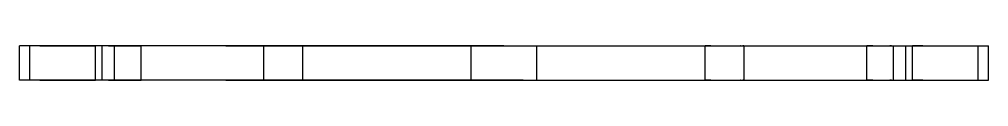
# Model space of a CAD drawing. Header units: millimetres. Extents: x -70 to 236, y -216 to 56.
# Drawn here: x 124 to 236, y -180 to -176 of the extents above; entities that cross this region are included whole.
import ezdxf

# ---------------------------------------------------------------- set-up
doc = ezdxf.new("R2010")
doc.units = ezdxf.units.MM
doc.layers.add('SIDE_YZ', color=7, linetype='Continuous')

msp = doc.modelspace()

# ---------------------------------------------------------------- linework, layer by layer
at = {"layer": 'SIDE_YZ'}
for p, q in [((124.1, -176), (124.01, -176)), ((124.01, -180), (124.01, -176)), ((124.28, -176), (124.1, -176)), ((124.54, -176), (124.28, -176)), ((124.89, -176), (124.54, -176)), ((125.33, -176), (124.89, -176)), ((125.2, -180), (125.2, -176)), ((125.21, -176), (125.2, -176)), ((125.22, -176), (125.21, -176)), ((125.24, -176), (125.22, -176)), ((125.26, -176), (125.24, -176)), ((125.29, -176), (125.26, -176)), ((125.33, -176), (125.29, -176)), ((125.86, -176), (125.33, -176)), ((125.37, -176), (125.33, -176)), ((125.42, -176), (125.37, -176)), ((125.47, -176), (125.42, -176)), ((125.53, -176), (125.47, -176)), ((125.59, -176), (125.53, -176)), ((125.66, -176), (125.59, -176)), ((125.73, -176), (125.66, -176)), ((125.81, -176), (125.73, -176)), ((125.9, -176), (125.81, -176)), ((126.47, -176), (125.86, -176)), ((125.99, -176), (125.9, -176)), ((126.08, -176), (125.99, -176)), ((126.18, -176), (126.08, -176)), ((126.29, -176), (126.18, -176)), ((126.39, -176), (126.29, -176)), ((126.39, -176), (126.51, -176)), ((127.17, -176), (126.47, -176)), ((126.51, -176), (126.62, -176)), ((126.62, -176), (126.74, -176)), ((126.74, -176), (126.87, -176)), ((126.87, -176), (126.99, -176)), ((126.99, -176), (127.12, -176)), ((127.12, -176), (127.25, -176)), ((127.95, -176), (127.17, -176)), ((127.25, -176), (127.39, -176)), ((127.39, -176), (127.53, -176)), ((127.53, -176), (127.67, -176)), ((127.67, -176), (127.81, -176)), ((127.81, -176), (127.96, -176)), ((128.81, -176), (127.95, -176)), ((127.96, -176), (128.1, -176)), ((128.1, -176), (128.25, -176)), ((128.25, -176), (128.4, -176)), ((128.4, -176), (128.55, -176)), ((128.55, -176), (128.7, -176)), ((128.7, -176), (128.85, -176)), ((129.75, -176), (128.81, -176)), ((128.85, -176), (129, -176)), ((129, -176), (129.15, -176)), ((129.15, -176), (129.3, -176)), ((129.3, -176), (129.45, -176)), ((129.45, -176), (129.6, -176)), ((129.6, -176), (129.75, -176)), ((130.78, -176), (129.75, -176)), ((129.75, -176), (129.9, -176)), ((129.9, -176), (130.04, -176)), ((130.04, -176), (130.19, -176)), ((130.19, -176), (130.33, -176)), ((130.33, -176), (130.47, -176)), ((130.47, -176), (130.61, -176)), ((130.61, -176), (130.75, -176)), ((130.75, -176), (130.88, -176)), ((131.88, -176), (130.78, -176)), ((130.88, -176), (131.01, -176)), ((131.01, -176), (131.13, -176)), ((131.13, -176), (131.26, -176)), ((131.26, -176), (131.38, -176)), ((131.38, -176), (131.49, -176)), ((131.49, -176), (131.61, -176)), ((131.61, -176), (131.71, -176)), ((131.71, -176), (131.82, -176)), ((131.82, -176), (131.92, -176)), ((133.05, -176), (131.88, -176)), ((131.92, -176), (132.01, -176)), ((132.01, -176), (132.1, -176)), ((132.1, -176), (132.19, -176)), ((132.19, -176), (132.27, -176)), ((132.27, -176), (132.34, -176)), ((132.34, -176), (132.41, -176)), ((132.41, -176), (132.47, -176)), ((132.47, -176), (132.53, -176)), ((132.53, -176), (132.58, -176)), ((132.58, -176), (132.63, -176)), ((132.63, -176), (132.67, -176)), ((132.67, -176), (132.71, -176)), ((132.71, -176), (132.74, -176)), ((132.74, -176), (132.76, -176)), ((132.76, -176), (132.78, -176)), ((132.78, -176), (132.79, -176)), ((132.79, -176), (132.8, -176)), ((132.8, -180), (132.8, -176)), ((134.31, -176), (133.05, -176)), ((133.58, -180), (133.58, -176)), ((133.59, -176), (133.58, -176)), ((133.59, -176), (133.58, -176)), ((133.6, -176), (133.59, -176)), ((133.59, -176), (133.59, -176)), ((133.59, -176), (133.59, -176)), ((133.62, -176), (133.6, -176)), ((133.64, -176), (133.62, -176)), ((133.66, -176), (133.64, -176)), ((133.68, -176), (133.66, -176)), ((133.71, -176), (133.68, -176)), ((133.74, -176), (133.71, -176)), ((133.78, -176), (133.74, -176)), ((133.81, -176), (133.78, -176)), ((133.86, -176), (133.81, -176)), ((133.9, -176), (133.86, -176)), ((133.95, -176), (133.9, -176)), ((134, -176), (133.95, -176)), ((134.05, -176), (134, -176)), ((134.11, -176), (134.05, -176)), ((134.16, -176), (134.11, -176)), ((134.23, -176), (134.16, -176)), ((134.29, -176), (134.23, -176)), ((134.29, -176), (134.36, -176)), ((135.63, -176), (134.31, -176)), ((134.36, -176), (134.42, -176)), ((134.42, -176), (134.5, -176)), ((134.5, -176), (134.57, -176)), ((134.57, -176), (134.64, -176)), ((134.64, -176), (134.72, -176)), ((134.72, -176), (134.8, -176)), ((134.8, -176), (134.88, -176)), ((134.88, -176), (134.96, -176)), ((134.96, -176), (135.04, -176)), ((135.01, -180), (135.01, -176)), ((135.08, -176), (135.01, -176)), ((135.04, -176), (135.13, -176)), ((135.04, -176), (135.13, -176)), ((135.22, -176), (135.08, -176)), ((135.13, -176), (135.21, -176)), ((135.13, -176), (135.21, -176)), ((135.21, -176), (135.3, -176)), ((135.44, -176), (135.22, -176)), ((135.3, -176), (135.39, -176)), ((135.39, -176), (135.48, -176)), ((135.39, -176), (135.48, -176)), ((135.72, -176), (135.44, -176)), ((135.48, -176), (135.56, -176)), ((135.48, -176), (135.56, -176)), ((135.56, -176), (135.65, -176)), ((137.02, -176), (135.63, -176)), ((135.65, -176), (135.74, -176)), ((136.07, -176), (135.72, -176)), ((135.74, -176), (135.83, -176)), ((135.83, -176), (135.92, -176)), ((135.92, -176), (136.01, -176)), ((136.01, -176), (136.1, -176)), ((136.49, -176), (136.07, -176)), ((136.1, -176), (136.19, -176)), ((136.19, -176), (136.28, -176)), ((136.28, -176), (136.36, -176)), ((136.36, -176), (136.45, -176)), ((136.45, -176), (136.54, -176)), ((136.99, -176), (136.49, -176)), ((136.54, -176), (136.62, -176)), ((136.62, -176), (136.7, -176)), ((136.7, -176), (136.79, -176)), ((136.79, -176), (136.87, -176)), ((136.87, -176), (136.94, -176)), ((136.87, -176), (136.94, -176)), ((136.94, -176), (137.02, -176)), ((136.94, -176), (137.02, -176)), ((137.55, -176), (136.99, -176)), ((138.48, -176), (137.02, -176)), ((137.02, -176), (137.1, -176)), ((137.1, -176), (137.17, -176)), ((137.1, -176), (137.17, -176)), ((137.17, -176), (137.24, -176)), ((137.17, -176), (137.24, -176)), ((137.24, -176), (137.31, -176)), ((137.31, -176), (137.38, -176)), ((137.38, -176), (137.44, -176)), ((137.44, -176), (137.5, -176)), ((137.5, -176), (137.56, -176)), ((138.17, -176), (137.55, -176)), ((137.56, -176), (137.62, -176)), ((137.62, -176), (137.67, -176)), ((137.67, -176), (137.72, -176)), ((137.72, -176), (137.77, -176)), ((137.77, -176), (137.81, -176)), ((137.81, -176), (137.85, -176)), ((137.81, -176), (137.85, -176)), ((137.85, -176), (137.89, -176)), ((137.85, -176), (137.89, -176)), ((137.89, -176), (137.92, -176)), ((137.92, -176), (137.96, -176)), ((137.96, -176), (137.98, -176)), ((137.98, -176), (138.01, -176)), ((138.01, -176), (138.03, -176)), ((138.03, -176), (138.05, -176)), ((138.03, -176), (138.05, -176)), ((138.05, -176), (138.06, -176)), ((138.05, -176), (138.06, -176)), ((138.06, -176), (138.07, -176)), ((138.06, -176), (138.07, -176)), ((138.07, -176), (138.08, -176)), ((138.08, -180), (138.08, -176)), ((138.08, -176), (138.08, -176)), ((138.87, -176), (138.17, -176)), ((140.01, -176), (138.48, -176)), ((139.62, -176), (138.87, -176)), ((140.45, -176), (139.62, -176)), ((141.6, -176), (140.01, -176)), ((141.33, -176), (140.45, -176)), ((142.28, -176), (141.33, -176)), ((143.25, -176), (141.6, -176)), ((143.28, -176), (142.28, -176)), ((144.96, -176), (143.25, -176)), ((144.34, -176), (143.28, -176)), ((145.46, -176), (144.34, -176)), ((146.72, -176), (144.96, -176)), ((146.64, -176), (145.46, -176)), ((147.87, -176), (146.64, -176)), ((148.54, -176), (146.72, -176)), ((147.87, -176), (149.14, -176)), ((150.41, -176), (148.54, -176)), ((149.14, -176), (150.47, -176)), ((152.32, -176), (150.41, -176)), ((150.47, -176), (151.84, -176)), ((151.84, -176), (153.26, -176)), ((152.26, -176), (152.25, -176)), ((152.25, -180), (152.25, -176)), ((152.25, -176), (152.25, -176)), ((152.27, -176), (152.26, -176)), ((152.29, -176), (152.27, -176)), ((152.3, -176), (152.29, -176)), ((152.3, -176), (152.29, -176)), ((152.32, -176), (152.3, -176)), ((152.32, -176), (152.3, -176)), ((154.28, -176), (152.32, -176)), ((152.35, -176), (152.32, -176)), ((152.38, -176), (152.35, -176)), ((152.38, -176), (152.35, -176)), ((152.41, -176), (152.38, -176)), ((152.41, -176), (152.38, -176)), ((152.44, -176), (152.41, -176)), ((152.48, -176), (152.44, -176)), ((152.52, -176), (152.48, -176)), ((152.52, -176), (152.48, -176)), ((152.57, -176), (152.52, -176)), ((152.57, -176), (152.52, -176)), ((152.61, -176), (152.57, -176)), ((152.66, -176), (152.61, -176)), ((152.72, -176), (152.66, -176)), ((152.72, -176), (152.66, -176)), ((152.77, -176), (152.72, -176)), ((152.77, -176), (152.72, -176)), ((152.83, -176), (152.77, -176)), ((152.83, -176), (152.77, -176)), ((152.89, -176), (152.83, -176)), ((152.89, -176), (152.83, -176)), ((152.96, -176), (152.89, -176)), ((152.96, -176), (152.89, -176)), ((152.96, -176), (153.02, -176)), ((152.96, -176), (153.02, -176)), ((153.02, -176), (153.09, -176)), ((153.02, -176), (153.09, -176)), ((153.09, -176), (153.16, -176)), ((153.16, -176), (153.24, -176)), ((153.16, -176), (153.24, -176)), ((153.24, -176), (153.31, -176)), ((153.24, -176), (153.31, -176)), ((153.26, -176), (154.72, -176)), ((153.31, -176), (153.39, -176)), ((153.39, -176), (153.47, -176)), ((153.47, -176), (153.55, -176)), ((153.47, -176), (153.55, -176)), ((153.55, -176), (153.63, -176)), ((153.55, -176), (153.63, -176)), ((153.63, -176), (153.71, -176)), ((153.63, -176), (153.71, -176)), ((153.71, -176), (153.8, -176)), ((153.71, -176), (153.8, -176)), ((153.8, -176), (153.88, -176)), ((153.88, -176), (153.97, -176)), ((153.97, -176), (154.06, -176)), ((154.06, -176), (154.14, -176)), ((154.14, -176), (154.23, -176)), ((154.14, -176), (154.23, -176)), ((154.23, -176), (154.32, -176)), ((154.23, -176), (154.32, -176)), ((156.28, -176), (154.28, -176)), ((154.32, -176), (154.41, -176)), ((154.41, -176), (154.5, -176)), ((154.5, -176), (154.59, -176)), ((154.5, -176), (154.59, -176)), ((154.59, -176), (154.68, -176)), ((154.59, -176), (154.68, -176)), ((154.68, -176), (154.77, -176)), ((154.68, -176), (154.77, -176)), ((154.72, -176), (156.22, -176)), ((154.77, -176), (154.86, -176)), ((154.77, -176), (154.86, -176)), ((154.86, -176), (154.94, -176)), ((154.94, -176), (155.03, -176)), ((155.03, -176), (155.12, -176)), ((155.12, -176), (155.2, -176)), ((155.2, -176), (155.29, -176)), ((155.2, -176), (155.29, -176)), ((155.29, -176), (155.37, -176)), ((155.29, -176), (155.37, -176)), ((155.37, -176), (155.45, -176)), ((155.37, -176), (155.45, -176)), ((155.45, -176), (155.53, -176)), ((155.45, -176), (155.53, -176)), ((155.53, -176), (155.61, -176)), ((155.61, -176), (155.69, -176)), ((155.69, -176), (155.76, -176)), ((155.69, -176), (155.76, -176)), ((155.76, -176), (155.84, -176)), ((155.76, -176), (155.84, -176)), ((155.84, -176), (155.91, -176)), ((155.91, -176), (155.98, -176)), ((155.91, -176), (155.98, -176)), ((155.98, -176), (156.04, -176)), ((155.98, -176), (156.04, -176)), ((156.04, -176), (156.11, -176)), ((156.04, -176), (156.11, -176)), ((156.11, -176), (156.17, -176)), ((156.11, -176), (156.17, -176)), ((156.17, -176), (156.23, -176)), ((156.17, -176), (156.23, -176)), ((156.22, -176), (157.76, -176)), ((156.23, -176), (156.28, -176)), ((156.23, -176), (156.28, -176)), ((158.31, -176), (156.28, -176)), ((156.28, -176), (156.34, -176)), ((156.28, -176), (156.34, -176)), ((156.34, -176), (156.39, -176)), ((156.39, -176), (156.43, -176)), ((156.43, -176), (156.48, -176)), ((156.48, -176), (156.52, -176)), ((156.52, -176), (156.56, -176)), ((156.56, -176), (156.59, -176)), ((156.62, -176), (156.59, -176)), ((156.59, -176), (156.62, -176)), ((156.62, -176), (156.65, -176)), ((156.62, -176), (156.65, -176)), ((156.68, -176), (156.65, -176)), ((156.7, -176), (156.68, -176)), ((156.68, -176), (156.7, -176)), ((156.71, -176), (156.7, -176)), ((156.7, -176), (156.71, -176)), ((156.73, -176), (156.71, -176)), ((156.74, -176), (156.73, -176)), ((156.75, -176), (156.74, -176)), ((156.75, -180), (156.75, -176)), ((156.75, -176), (156.75, -176)), ((157.76, -176), (159.33, -176)), ((160.38, -176), (158.31, -176)), ((159.33, -176), (160.94, -176)), ((162.48, -176), (160.38, -176)), ((160.94, -176), (162.57, -176)), ((164.61, -176), (162.48, -176)), ((162.57, -176), (164.24, -176)), ((164.24, -176), (165.92, -176)), ((166.76, -176), (164.61, -176)), ((165.92, -176), (167.63, -176)), ((168.94, -176), (166.76, -176)), ((167.63, -176), (169.36, -176)), ((171.13, -176), (168.94, -176)), ((169.36, -176), (171.11, -176)), ((171.11, -176), (172.87, -176)), ((173.33, -176), (171.13, -176)), ((172.87, -176), (174.64, -176)), ((175.55, -176), (173.33, -176)), ((174.64, -176), (176.42, -176)), ((177.77, -176), (175.55, -176)), ((176.2, -180), (176.2, -176)), ((176.21, -176), (176.2, -176)), ((176.22, -176), (176.21, -176)), ((176.24, -176), (176.22, -176)), ((176.26, -176), (176.24, -176)), ((176.29, -176), (176.26, -176)), ((176.33, -176), (176.29, -176)), ((176.37, -176), (176.33, -176)), ((176.42, -176), (176.37, -176)), ((176.47, -176), (176.42, -176)), ((176.42, -176), (178.21, -176)), ((176.53, -176), (176.47, -176)), ((176.59, -176), (176.53, -176)), ((176.66, -176), (176.59, -176)), ((176.73, -176), (176.66, -176)), ((176.81, -176), (176.73, -176)), ((176.9, -176), (176.81, -176)), ((176.99, -176), (176.9, -176)), ((177.08, -176), (176.99, -176)), ((177.18, -176), (177.08, -176)), ((177.29, -176), (177.18, -176)), ((177.39, -176), (177.29, -176)), ((177.39, -176), (177.51, -176)), ((177.51, -176), (177.62, -176)), ((177.62, -176), (177.74, -176)), ((177.74, -176), (177.87, -176)), ((180, -176), (177.77, -176)), ((177.87, -176), (177.99, -176)), ((177.99, -176), (178.12, -176)), ((178.12, -176), (178.25, -176)), ((178.21, -176), (180, -176)), ((178.25, -176), (178.39, -176)), ((178.39, -176), (178.53, -176)), ((178.53, -176), (178.67, -176)), ((178.67, -176), (178.81, -176)), ((178.81, -176), (178.96, -176)), ((178.96, -176), (179.1, -176)), ((179.1, -176), (179.25, -176)), ((179.25, -176), (179.4, -176)), ((179.4, -176), (179.55, -176)), ((179.55, -176), (179.7, -176)), ((179.7, -176), (179.85, -176)), ((179.85, -176), (180, -176)), ((180, -176), (182.23, -176)), ((180, -176), (180.15, -176)), ((180, -176), (181.79, -176)), ((180.15, -176), (180.3, -176)), ((180.3, -176), (180.45, -176)), ((180.45, -176), (180.6, -176)), ((180.6, -176), (180.75, -176)), ((180.75, -176), (180.9, -176)), ((180.9, -176), (181.04, -176)), ((181.04, -176), (181.19, -176)), ((181.19, -176), (181.33, -176)), ((181.33, -176), (181.47, -176)), ((181.47, -176), (181.61, -176)), ((181.61, -176), (181.75, -176)), ((181.75, -176), (181.88, -176)), ((181.79, -176), (183.58, -176)), ((181.88, -176), (182.01, -176)), ((182.01, -176), (182.13, -176)), ((182.13, -176), (182.26, -176)), ((182.23, -176), (184.45, -176)), ((182.26, -176), (182.38, -176)), ((182.38, -176), (182.49, -176)), ((182.49, -176), (182.61, -176)), ((182.61, -176), (182.71, -176)), ((182.71, -176), (182.82, -176)), ((182.82, -176), (182.92, -176)), ((182.92, -176), (183.01, -176)), ((183.01, -176), (183.1, -176)), ((183.1, -176), (183.19, -176)), ((183.19, -176), (183.27, -176)), ((183.27, -176), (183.34, -176)), ((183.34, -176), (183.41, -176)), ((183.41, -176), (183.47, -176)), ((183.47, -176), (183.53, -176)), ((183.53, -176), (183.58, -176)), ((183.58, -176), (183.63, -176)), ((183.58, -176), (185.36, -176)), ((183.63, -176), (183.67, -176)), ((183.67, -176), (183.71, -176)), ((183.71, -176), (183.74, -176)), ((183.74, -176), (183.76, -176)), ((183.76, -176), (183.78, -176)), ((183.78, -176), (183.79, -176)), ((183.79, -176), (183.8, -176)), ((183.8, -180), (183.8, -176)), ((184.45, -176), (186.67, -176)), ((185.36, -176), (187.13, -176)), ((186.67, -176), (188.87, -176)), ((187.13, -176), (188.89, -176)), ((188.87, -176), (191.06, -176)), ((188.89, -176), (190.64, -176)), ((190.64, -176), (192.37, -176)), ((191.06, -176), (193.24, -176)), ((192.37, -176), (194.08, -176)), ((193.24, -176), (195.39, -176)), ((194.08, -176), (195.76, -176)), ((195.39, -176), (197.52, -176)), ((195.76, -176), (197.43, -176)), ((197.43, -176), (199.06, -176)), ((197.52, -176), (199.62, -176)), ((199.06, -176), (200.67, -176)), ((199.62, -176), (201.69, -176)), ((200.67, -176), (202.24, -176)), ((201.69, -176), (203.72, -176)), ((202.24, -176), (203.78, -176)), ((203.26, -176), (203.25, -176)), ((203.25, -180), (203.25, -176)), ((203.25, -176), (203.25, -176)), ((203.27, -176), (203.26, -176)), ((203.29, -176), (203.27, -176)), ((203.3, -176), (203.29, -176)), ((203.3, -176), (203.29, -176)), ((203.32, -176), (203.3, -176)), ((203.32, -176), (203.3, -176)), ((203.35, -176), (203.32, -176)), ((203.38, -176), (203.35, -176)), ((203.38, -176), (203.35, -176)), ((203.41, -176), (203.38, -176)), ((203.41, -176), (203.38, -176)), ((203.44, -176), (203.41, -176)), ((203.48, -176), (203.44, -176)), ((203.52, -176), (203.48, -176)), ((203.52, -176), (203.48, -176)), ((203.57, -176), (203.52, -176)), ((203.57, -176), (203.52, -176)), ((203.61, -176), (203.57, -176)), ((203.66, -176), (203.61, -176)), ((203.72, -176), (203.66, -176)), ((203.72, -176), (203.66, -176)), ((203.72, -176), (205.72, -176)), ((203.77, -176), (203.72, -176)), ((203.77, -176), (203.72, -176)), ((203.83, -176), (203.77, -176)), ((203.83, -176), (203.77, -176)), ((203.78, -176), (205.28, -176)), ((203.89, -176), (203.83, -176)), ((203.89, -176), (203.83, -176)), ((203.89, -176), (203.96, -176)), ((203.89, -176), (203.96, -176)), ((203.96, -176), (204.02, -176)), ((203.96, -176), (204.02, -176)), ((204.02, -176), (204.09, -176)), ((204.02, -176), (204.09, -176)), ((204.09, -176), (204.16, -176)), ((204.16, -176), (204.24, -176)), ((204.16, -176), (204.24, -176)), ((204.24, -176), (204.31, -176)), ((204.24, -176), (204.31, -176)), ((204.31, -176), (204.39, -176)), ((204.39, -176), (204.47, -176)), ((204.47, -176), (204.55, -176)), ((204.47, -176), (204.55, -176)), ((204.55, -176), (204.63, -176)), ((204.55, -176), (204.63, -176)), ((204.63, -176), (204.71, -176)), ((204.63, -176), (204.71, -176)), ((204.71, -176), (204.8, -176)), ((204.71, -176), (204.8, -176)), ((204.8, -176), (204.88, -176)), ((204.88, -176), (204.97, -176)), ((204.97, -176), (205.06, -176)), ((205.06, -176), (205.14, -176)), ((205.14, -176), (205.23, -176)), ((205.14, -176), (205.23, -176)), ((205.23, -176), (205.32, -176)), ((205.23, -176), (205.32, -176)), ((205.28, -176), (206.74, -176)), ((205.32, -176), (205.41, -176)), ((205.41, -176), (205.5, -176)), ((205.5, -176), (205.59, -176)), ((205.5, -176), (205.59, -176)), ((205.59, -176), (205.68, -176)), ((205.59, -176), (205.68, -176)), ((205.68, -176), (205.77, -176)), ((205.68, -176), (205.77, -176)), ((205.72, -176), (207.68, -176)), ((205.77, -176), (205.86, -176)), ((205.77, -176), (205.86, -176)), ((205.86, -176), (205.94, -176)), ((205.94, -176), (206.03, -176)), ((206.03, -176), (206.12, -176)), ((206.12, -176), (206.2, -176)), ((206.2, -176), (206.29, -176)), ((206.2, -176), (206.29, -176)), ((206.29, -176), (206.37, -176)), ((206.29, -176), (206.37, -176)), ((206.37, -176), (206.45, -176)), ((206.37, -176), (206.45, -176)), ((206.45, -176), (206.53, -176)), ((206.45, -176), (206.53, -176)), ((206.53, -176), (206.61, -176)), ((206.61, -176), (206.69, -176)), ((206.69, -176), (206.76, -176)), ((206.69, -176), (206.76, -176)), ((206.74, -176), (208.16, -176)), ((206.76, -176), (206.84, -176)), ((206.76, -176), (206.84, -176)), ((206.84, -176), (206.91, -176)), ((206.91, -176), (206.98, -176)), ((206.91, -176), (206.98, -176)), ((206.98, -176), (207.04, -176)), ((206.98, -176), (207.04, -176)), ((207.04, -176), (207.11, -176)), ((207.04, -176), (207.11, -176)), ((207.11, -176), (207.17, -176)), ((207.11, -176), (207.17, -176)), ((207.17, -176), (207.23, -176)), ((207.17, -176), (207.23, -176)), ((207.23, -176), (207.28, -176)), ((207.23, -176), (207.28, -176)), ((207.28, -176), (207.34, -176)), ((207.34, -176), (207.28, -176)), ((207.34, -176), (207.39, -176)), ((207.39, -176), (207.43, -176)), ((207.43, -176), (207.48, -176)), ((207.48, -176), (207.52, -176)), ((207.52, -176), (207.56, -176)), ((207.56, -176), (207.59, -176)), ((207.59, -176), (207.62, -176)), ((207.62, -176), (207.59, -176)), ((207.62, -176), (207.65, -176)), ((207.65, -176), (207.62, -176)), ((207.65, -176), (207.68, -176)), ((207.68, -176), (209.59, -176)), ((207.68, -176), (207.7, -176)), ((207.7, -176), (207.68, -176)), ((207.7, -176), (207.71, -176)), ((207.71, -176), (207.7, -176)), ((207.71, -176), (207.73, -176)), ((207.73, -176), (207.74, -176)), ((207.74, -176), (207.75, -176)), ((207.75, -180), (207.75, -176)), ((207.75, -176), (207.75, -176)), ((208.16, -176), (209.53, -176)), ((209.53, -176), (210.86, -176)), ((209.59, -176), (211.46, -176)), ((210.86, -176), (212.13, -176)), ((211.46, -176), (213.28, -176)), ((212.13, -176), (213.36, -176)), ((213.28, -176), (215.04, -176)), ((213.36, -176), (214.54, -176)), ((214.54, -176), (215.66, -176)), ((215.04, -176), (216.75, -176)), ((215.66, -176), (216.72, -176)), ((216.72, -176), (217.72, -176)), ((216.75, -176), (218.4, -176)), ((217.72, -176), (218.67, -176)), ((218.4, -176), (219.99, -176)), ((218.67, -176), (219.55, -176)), ((219.55, -176), (220.38, -176)), ((219.99, -176), (221.52, -176)), ((220.38, -176), (221.13, -176)), ((221.13, -176), (221.83, -176)), ((221.52, -176), (222.98, -176)), ((221.83, -176), (222.45, -176)), ((221.93, -176), (221.92, -176)), ((221.92, -180), (221.92, -176)), ((221.92, -176), (221.92, -176)), ((221.94, -176), (221.93, -176)), ((221.95, -176), (221.94, -176)), ((221.95, -176), (221.94, -176)), ((221.97, -176), (221.95, -176)), ((221.97, -176), (221.95, -176)), ((221.99, -176), (221.97, -176)), ((221.99, -176), (221.97, -176)), ((222.02, -176), (221.99, -176)), ((222.02, -176), (221.99, -176)), ((222.04, -176), (222.02, -176)), ((222.08, -176), (222.04, -176)), ((222.11, -176), (222.08, -176)), ((222.15, -176), (222.11, -176)), ((222.15, -176), (222.11, -176)), ((222.19, -176), (222.15, -176)), ((222.19, -176), (222.15, -176)), ((222.23, -176), (222.19, -176)), ((222.28, -176), (222.23, -176)), ((222.28, -176), (222.23, -176)), ((222.33, -176), (222.28, -176)), ((222.33, -176), (222.28, -176)), ((222.38, -176), (222.33, -176)), ((222.44, -176), (222.38, -176)), ((222.5, -176), (222.44, -176)), ((222.45, -176), (223.01, -176)), ((222.56, -176), (222.5, -176)), ((222.62, -176), (222.56, -176)), ((222.62, -176), (222.69, -176)), ((222.69, -176), (222.76, -176)), ((222.76, -176), (222.83, -176)), ((222.76, -176), (222.83, -176)), ((222.83, -176), (222.9, -176)), ((222.83, -176), (222.9, -176)), ((222.9, -176), (222.98, -176)), ((222.98, -176), (224.37, -176)), ((222.98, -176), (223.06, -176)), ((222.98, -176), (223.06, -176)), ((223.01, -176), (223.51, -176)), ((223.06, -176), (223.13, -176)), ((223.06, -176), (223.13, -176)), ((223.13, -176), (223.21, -176)), ((223.21, -176), (223.3, -176)), ((223.3, -176), (223.38, -176)), ((223.38, -176), (223.46, -176)), ((223.46, -176), (223.55, -176)), ((223.51, -176), (223.93, -176)), ((223.55, -176), (223.64, -176)), ((223.64, -176), (223.72, -176)), ((223.72, -176), (223.81, -176)), ((223.81, -176), (223.9, -176)), ((223.9, -176), (223.99, -176)), ((223.93, -176), (224.28, -176)), ((223.99, -176), (224.08, -176)), ((224.08, -176), (224.17, -176)), ((224.08, -176), (224.17, -176)), ((224.17, -176), (224.26, -176)), ((224.17, -176), (224.26, -176)), ((224.26, -176), (224.35, -176)), ((224.28, -176), (224.56, -176)), ((224.35, -176), (224.44, -176)), ((224.37, -176), (225.69, -176)), ((224.44, -176), (224.52, -176)), ((224.44, -176), (224.52, -176)), ((224.52, -176), (224.61, -176)), ((224.52, -176), (224.61, -176)), ((224.78, -176), (224.56, -176)), ((224.61, -176), (224.7, -176)), ((224.7, -176), (224.79, -176)), ((224.78, -176), (224.92, -176)), ((224.79, -176), (224.87, -176)), ((224.79, -176), (224.87, -176)), ((224.87, -176), (224.96, -176)), ((224.87, -176), (224.96, -176)), ((224.92, -176), (224.99, -176)), ((224.96, -176), (225.04, -176)), ((224.99, -180), (224.99, -176)), ((225.04, -176), (225.12, -176)), ((225.12, -176), (225.2, -176)), ((225.2, -176), (225.28, -176)), ((225.28, -176), (225.36, -176)), ((225.36, -176), (225.43, -176)), ((225.43, -176), (225.5, -176)), ((225.5, -176), (225.58, -176)), ((225.58, -176), (225.64, -176)), ((225.64, -176), (225.71, -176)), ((225.69, -176), (226.95, -176)), ((225.71, -176), (225.77, -176)), ((225.77, -176), (225.84, -176)), ((225.84, -176), (225.89, -176)), ((225.89, -176), (225.95, -176)), ((225.95, -176), (226, -176)), ((226, -176), (226.05, -176)), ((226, -176), (226.05, -176)), ((226.05, -176), (226.1, -176)), ((226.05, -176), (226.1, -176)), ((226.1, -176), (226.14, -176)), ((226.14, -176), (226.19, -176)), ((226.14, -176), (226.19, -176)), ((226.19, -176), (226.22, -176)), ((226.19, -176), (226.22, -176)), ((226.22, -176), (226.26, -176)), ((226.26, -176), (226.29, -176)), ((226.29, -176), (226.32, -176)), ((226.32, -176), (226.34, -176)), ((226.32, -176), (226.34, -176)), ((226.34, -176), (226.36, -176)), ((226.34, -176), (226.36, -176)), ((226.36, -176), (226.38, -176)), ((226.38, -176), (226.4, -176)), ((226.4, -176), (226.41, -176)), ((226.41, -176), (226.41, -176)), ((226.41, -176), (226.42, -176)), ((226.41, -176), (226.41, -176)), ((226.41, -176), (226.42, -176)), ((226.42, -180), (226.42, -176)), ((226.95, -176), (228.12, -176)), ((227.2, -180), (227.2, -176)), ((227.21, -176), (227.2, -176)), ((227.22, -176), (227.21, -176)), ((227.24, -176), (227.22, -176)), ((227.26, -176), (227.24, -176)), ((227.29, -176), (227.26, -176)), ((227.33, -176), (227.29, -176)), ((227.37, -176), (227.33, -176)), ((227.42, -176), (227.37, -176)), ((227.47, -176), (227.42, -176)), ((227.53, -176), (227.47, -176)), ((227.59, -176), (227.53, -176)), ((227.66, -176), (227.59, -176)), ((227.73, -176), (227.66, -176)), ((227.81, -176), (227.73, -176)), ((227.9, -176), (227.81, -176)), ((227.99, -176), (227.9, -176)), ((228.08, -176), (227.99, -176)), ((228.18, -176), (228.08, -176)), ((228.12, -176), (229.22, -176)), ((228.29, -176), (228.18, -176)), ((228.39, -176), (228.29, -176)), ((228.39, -176), (228.51, -176)), ((228.51, -176), (228.62, -176)), ((228.62, -176), (228.74, -176)), ((228.74, -176), (228.87, -176)), ((228.87, -176), (228.99, -176)), ((228.99, -176), (229.12, -176)), ((229.12, -176), (229.25, -176)), ((229.22, -176), (230.25, -176)), ((229.25, -176), (229.39, -176)), ((229.39, -176), (229.53, -176)), ((229.53, -176), (229.67, -176)), ((229.67, -176), (229.81, -176)), ((229.81, -176), (229.96, -176)), ((229.96, -176), (230.1, -176)), ((230.1, -176), (230.25, -176)), ((230.25, -176), (231.19, -176)), ((230.25, -176), (230.4, -176)), ((230.4, -176), (230.55, -176)), ((230.55, -176), (230.7, -176)), ((230.7, -176), (230.85, -176)), ((230.85, -176), (231, -176)), ((231, -176), (231.15, -176)), ((231.15, -176), (231.3, -176)), ((231.19, -176), (232.05, -176)), ((231.3, -176), (231.45, -176)), ((231.45, -176), (231.6, -176)), ((231.6, -176), (231.75, -176)), ((231.75, -176), (231.9, -176)), ((231.9, -176), (232.04, -176)), ((232.04, -176), (232.19, -176)), ((232.05, -176), (232.83, -176)), ((232.19, -176), (232.33, -176)), ((232.33, -176), (232.47, -176)), ((232.47, -176), (232.61, -176)), ((232.61, -176), (232.75, -176)), ((232.75, -176), (232.88, -176)), ((232.83, -176), (233.53, -176)), ((232.88, -176), (233.01, -176)), ((233.01, -176), (233.13, -176)), ((233.13, -176), (233.26, -176)), ((233.26, -176), (233.38, -176)), ((233.38, -176), (233.49, -176)), ((233.49, -176), (233.61, -176)), ((233.53, -176), (234.14, -176)), ((233.61, -176), (233.71, -176)), ((233.71, -176), (233.82, -176)), ((233.82, -176), (233.92, -176)), ((233.92, -176), (234.01, -176)), ((234.01, -176), (234.1, -176)), ((234.1, -176), (234.19, -176)), ((234.14, -176), (234.67, -176)), ((234.19, -176), (234.27, -176)), ((234.27, -176), (234.34, -176)), ((234.34, -176), (234.41, -176)), ((234.41, -176), (234.47, -176)), ((234.47, -176), (234.53, -176)), ((234.53, -176), (234.58, -176)), ((234.58, -176), (234.63, -176)), ((234.63, -176), (234.67, -176)), ((234.67, -176), (235.11, -176)), ((234.67, -176), (234.71, -176)), ((234.71, -176), (234.74, -176)), ((234.74, -176), (234.76, -176)), ((234.76, -176), (234.78, -176)), ((234.78, -176), (234.79, -176)), ((234.79, -176), (234.8, -176)), ((234.8, -180), (234.8, -176)), ((235.11, -176), (235.46, -176)), ((235.46, -176), (235.72, -176)), ((235.72, -176), (235.9, -176)), ((235.9, -176), (235.99, -176)), ((235.99, -180), (235.99, -176)), ((124.1, -180), (124.01, -180)), ((124.28, -180), (124.1, -180)), ((124.54, -180), (124.28, -180)), ((124.89, -180), (124.54, -180)), ((125.33, -180), (124.89, -180)), ((125.21, -180), (125.2, -180)), ((125.22, -180), (125.21, -180)), ((125.24, -180), (125.22, -180)), ((125.26, -180), (125.24, -180)), ((125.29, -180), (125.26, -180)), ((125.33, -180), (125.29, -180)), ((125.86, -180), (125.33, -180)), ((125.37, -180), (125.33, -180)), ((125.42, -180), (125.37, -180)), ((125.47, -180), (125.42, -180)), ((125.53, -180), (125.47, -180)), ((125.59, -180), (125.53, -180)), ((125.66, -180), (125.59, -180)), ((125.73, -180), (125.66, -180)), ((125.81, -180), (125.73, -180)), ((125.9, -180), (125.81, -180)), ((126.47, -180), (125.86, -180)), ((125.99, -180), (125.9, -180)), ((126.08, -180), (125.99, -180)), ((126.18, -180), (126.08, -180)), ((126.29, -180), (126.18, -180)), ((126.39, -180), (126.29, -180)), ((126.39, -180), (126.51, -180)), ((127.17, -180), (126.47, -180)), ((126.51, -180), (126.62, -180)), ((126.62, -180), (126.74, -180)), ((126.74, -180), (126.87, -180)), ((126.87, -180), (126.99, -180)), ((126.99, -180), (127.12, -180)), ((127.12, -180), (127.25, -180)), ((127.95, -180), (127.17, -180)), ((127.25, -180), (127.39, -180)), ((127.39, -180), (127.53, -180)), ((127.53, -180), (127.67, -180)), ((127.67, -180), (127.81, -180)), ((127.81, -180), (127.96, -180)), ((128.81, -180), (127.95, -180)), ((127.96, -180), (128.1, -180)), ((128.1, -180), (128.25, -180)), ((128.25, -180), (128.4, -180)), ((128.4, -180), (128.55, -180)), ((128.55, -180), (128.7, -180)), ((128.7, -180), (128.85, -180)), ((129.75, -180), (128.81, -180)), ((128.85, -180), (129, -180)), ((129, -180), (129.15, -180)), ((129.15, -180), (129.3, -180)), ((129.3, -180), (129.45, -180)), ((129.45, -180), (129.6, -180)), ((129.6, -180), (129.75, -180)), ((130.78, -180), (129.75, -180)), ((129.75, -180), (129.9, -180)), ((129.9, -180), (130.04, -180)), ((130.04, -180), (130.19, -180)), ((130.19, -180), (130.33, -180)), ((130.33, -180), (130.47, -180)), ((130.47, -180), (130.61, -180)), ((130.61, -180), (130.75, -180)), ((130.75, -180), (130.88, -180)), ((131.88, -180), (130.78, -180)), ((130.88, -180), (131.01, -180)), ((131.01, -180), (131.13, -180)), ((131.13, -180), (131.26, -180)), ((131.26, -180), (131.38, -180)), ((131.38, -180), (131.49, -180)), ((131.49, -180), (131.61, -180)), ((131.61, -180), (131.71, -180)), ((131.71, -180), (131.82, -180)), ((131.82, -180), (131.92, -180)), ((133.05, -180), (131.88, -180)), ((131.92, -180), (132.01, -180)), ((132.01, -180), (132.1, -180)), ((132.1, -180), (132.19, -180)), ((132.19, -180), (132.27, -180)), ((132.27, -180), (132.34, -180)), ((132.34, -180), (132.41, -180)), ((132.41, -180), (132.47, -180)), ((132.47, -180), (132.53, -180)), ((132.53, -180), (132.58, -180)), ((132.58, -180), (132.63, -180)), ((132.63, -180), (132.67, -180)), ((132.67, -180), (132.71, -180)), ((132.71, -180), (132.74, -180)), ((132.74, -180), (132.76, -180)), ((132.76, -180), (132.78, -180)), ((132.78, -180), (132.79, -180)), ((132.79, -180), (132.8, -180)), ((134.31, -180), (133.05, -180)), ((133.59, -180), (133.58, -180)), ((133.59, -180), (133.58, -180)), ((133.6, -180), (133.59, -180)), ((133.59, -180), (133.59, -180)), ((133.59, -180), (133.59, -180)), ((133.62, -180), (133.6, -180)), ((133.64, -180), (133.62, -180)), ((133.66, -180), (133.64, -180)), ((133.68, -180), (133.66, -180)), ((133.71, -180), (133.68, -180)), ((133.74, -180), (133.71, -180)), ((133.78, -180), (133.74, -180)), ((133.81, -180), (133.78, -180)), ((133.86, -180), (133.81, -180)), ((133.9, -180), (133.86, -180)), ((133.95, -180), (133.9, -180)), ((134, -180), (133.95, -180)), ((134.05, -180), (134, -180)), ((134.11, -180), (134.05, -180)), ((134.16, -180), (134.11, -180)), ((134.23, -180), (134.16, -180)), ((134.29, -180), (134.23, -180)), ((134.29, -180), (134.36, -180)), ((135.63, -180), (134.31, -180)), ((134.36, -180), (134.42, -180)), ((134.42, -180), (134.5, -180)), ((134.5, -180), (134.57, -180)), ((134.57, -180), (134.64, -180)), ((134.64, -180), (134.72, -180)), ((134.72, -180), (134.8, -180)), ((134.8, -180), (134.88, -180)), ((134.88, -180), (134.96, -180)), ((134.96, -180), (135.04, -180)), ((135.08, -180), (135.01, -180)), ((135.04, -180), (135.13, -180)), ((135.04, -180), (135.13, -180)), ((135.22, -180), (135.08, -180)), ((135.13, -180), (135.21, -180)), ((135.13, -180), (135.21, -180)), ((135.21, -180), (135.3, -180)), ((135.44, -180), (135.22, -180)), ((135.3, -180), (135.39, -180)), ((135.39, -180), (135.48, -180)), ((135.39, -180), (135.48, -180)), ((135.72, -180), (135.44, -180)), ((135.48, -180), (135.56, -180)), ((135.48, -180), (135.56, -180)), ((135.56, -180), (135.65, -180)), ((137.02, -180), (135.63, -180)), ((135.65, -180), (135.74, -180)), ((136.07, -180), (135.72, -180)), ((135.74, -180), (135.83, -180)), ((135.83, -180), (135.92, -180)), ((135.92, -180), (136.01, -180)), ((136.01, -180), (136.1, -180)), ((136.49, -180), (136.07, -180)), ((136.1, -180), (136.19, -180)), ((136.19, -180), (136.28, -180)), ((136.28, -180), (136.36, -180)), ((136.36, -180), (136.45, -180)), ((136.45, -180), (136.54, -180)), ((136.99, -180), (136.49, -180)), ((136.54, -180), (136.62, -180)), ((136.62, -180), (136.7, -180)), ((136.7, -180), (136.79, -180)), ((136.79, -180), (136.87, -180)), ((136.87, -180), (136.94, -180)), ((136.87, -180), (136.94, -180)), ((136.94, -180), (137.02, -180)), ((136.94, -180), (137.02, -180)), ((137.55, -180), (136.99, -180)), ((138.48, -180), (137.02, -180)), ((137.02, -180), (137.1, -180)), ((137.1, -180), (137.17, -180)), ((137.1, -180), (137.17, -180)), ((137.17, -180), (137.24, -180)), ((137.17, -180), (137.24, -180)), ((137.24, -180), (137.31, -180)), ((137.31, -180), (137.38, -180)), ((137.38, -180), (137.44, -180)), ((137.44, -180), (137.5, -180)), ((137.5, -180), (137.56, -180)), ((138.17, -180), (137.55, -180)), ((137.56, -180), (137.62, -180)), ((137.62, -180), (137.67, -180)), ((137.67, -180), (137.72, -180)), ((137.72, -180), (137.77, -180)), ((137.77, -180), (137.81, -180)), ((137.81, -180), (137.85, -180)), ((137.81, -180), (137.85, -180)), ((137.85, -180), (137.89, -180)), ((137.85, -180), (137.89, -180)), ((137.89, -180), (137.92, -180)), ((137.92, -180), (137.96, -180)), ((137.96, -180), (137.98, -180)), ((137.98, -180), (138.01, -180)), ((138.01, -180), (138.03, -180)), ((138.03, -180), (138.05, -180)), ((138.03, -180), (138.05, -180)), ((138.05, -180), (138.06, -180)), ((138.05, -180), (138.06, -180)), ((138.06, -180), (138.07, -180)), ((138.06, -180), (138.07, -180)), ((138.07, -180), (138.08, -180)), ((138.08, -180), (138.08, -180)), ((138.87, -180), (138.17, -180)), ((140.01, -180), (138.48, -180)), ((139.62, -180), (138.87, -180)), ((140.45, -180), (139.62, -180)), ((141.6, -180), (140.01, -180)), ((141.33, -180), (140.45, -180)), ((142.28, -180), (141.33, -180)), ((143.25, -180), (141.6, -180)), ((143.28, -180), (142.28, -180)), ((144.96, -180), (143.25, -180)), ((144.34, -180), (143.28, -180)), ((145.46, -180), (144.34, -180)), ((146.72, -180), (144.96, -180)), ((146.64, -180), (145.46, -180)), ((147.87, -180), (146.64, -180)), ((148.54, -180), (146.72, -180)), ((147.87, -180), (149.14, -180)), ((150.41, -180), (148.54, -180)), ((149.14, -180), (150.47, -180)), ((152.32, -180), (150.41, -180)), ((150.47, -180), (151.84, -180)), ((151.84, -180), (153.26, -180)), ((152.26, -180), (152.25, -180)), ((152.25, -180), (152.25, -180)), ((152.27, -180), (152.26, -180)), ((152.29, -180), (152.27, -180)), ((152.3, -180), (152.29, -180)), ((152.3, -180), (152.29, -180)), ((152.32, -180), (152.3, -180)), ((152.32, -180), (152.3, -180)), ((154.28, -180), (152.32, -180)), ((152.35, -180), (152.32, -180)), ((152.38, -180), (152.35, -180)), ((152.38, -180), (152.35, -180)), ((152.41, -180), (152.38, -180)), ((152.41, -180), (152.38, -180)), ((152.44, -180), (152.41, -180)), ((152.48, -180), (152.44, -180)), ((152.52, -180), (152.48, -180)), ((152.52, -180), (152.48, -180)), ((152.57, -180), (152.52, -180)), ((152.57, -180), (152.52, -180)), ((152.61, -180), (152.57, -180)), ((152.66, -180), (152.61, -180)), ((152.72, -180), (152.66, -180)), ((152.72, -180), (152.66, -180)), ((152.77, -180), (152.72, -180)), ((152.77, -180), (152.72, -180)), ((152.83, -180), (152.77, -180)), ((152.83, -180), (152.77, -180)), ((152.89, -180), (152.83, -180)), ((152.89, -180), (152.83, -180)), ((152.96, -180), (152.89, -180)), ((152.96, -180), (152.89, -180)), ((152.96, -180), (153.02, -180)), ((152.96, -180), (153.02, -180)), ((153.02, -180), (153.09, -180)), ((153.02, -180), (153.09, -180)), ((153.09, -180), (153.16, -180)), ((153.16, -180), (153.24, -180)), ((153.16, -180), (153.24, -180)), ((153.24, -180), (153.31, -180)), ((153.24, -180), (153.31, -180)), ((153.26, -180), (154.72, -180)), ((153.31, -180), (153.39, -180)), ((153.39, -180), (153.47, -180)), ((153.47, -180), (153.55, -180)), ((153.47, -180), (153.55, -180)), ((153.55, -180), (153.63, -180)), ((153.55, -180), (153.63, -180)), ((153.63, -180), (153.71, -180)), ((153.63, -180), (153.71, -180)), ((153.71, -180), (153.8, -180)), ((153.71, -180), (153.8, -180)), ((153.8, -180), (153.88, -180)), ((153.88, -180), (153.97, -180)), ((153.97, -180), (154.06, -180)), ((154.06, -180), (154.14, -180)), ((154.14, -180), (154.23, -180)), ((154.14, -180), (154.23, -180)), ((154.23, -180), (154.32, -180)), ((154.23, -180), (154.32, -180)), ((156.28, -180), (154.28, -180)), ((154.32, -180), (154.41, -180)), ((154.41, -180), (154.5, -180)), ((154.5, -180), (154.59, -180)), ((154.5, -180), (154.59, -180)), ((154.59, -180), (154.68, -180)), ((154.59, -180), (154.68, -180)), ((154.68, -180), (154.77, -180)), ((154.68, -180), (154.77, -180)), ((154.72, -180), (156.22, -180)), ((154.77, -180), (154.86, -180)), ((154.77, -180), (154.86, -180)), ((154.86, -180), (154.94, -180)), ((154.94, -180), (155.03, -180)), ((155.03, -180), (155.12, -180)), ((155.12, -180), (155.2, -180)), ((155.2, -180), (155.29, -180)), ((155.2, -180), (155.29, -180)), ((155.29, -180), (155.37, -180)), ((155.29, -180), (155.37, -180)), ((155.37, -180), (155.45, -180)), ((155.37, -180), (155.45, -180)), ((155.45, -180), (155.53, -180)), ((155.45, -180), (155.53, -180)), ((155.53, -180), (155.61, -180)), ((155.61, -180), (155.69, -180)), ((155.69, -180), (155.76, -180)), ((155.69, -180), (155.76, -180)), ((155.76, -180), (155.84, -180)), ((155.76, -180), (155.84, -180)), ((155.84, -180), (155.91, -180)), ((155.91, -180), (155.98, -180)), ((155.91, -180), (155.98, -180)), ((155.98, -180), (156.04, -180)), ((155.98, -180), (156.04, -180)), ((156.04, -180), (156.11, -180)), ((156.04, -180), (156.11, -180)), ((156.11, -180), (156.17, -180)), ((156.11, -180), (156.17, -180)), ((156.17, -180), (156.23, -180)), ((156.17, -180), (156.23, -180)), ((156.22, -180), (157.76, -180)), ((156.23, -180), (156.28, -180)), ((156.23, -180), (156.28, -180)), ((158.31, -180), (156.28, -180)), ((156.28, -180), (156.34, -180)), ((156.28, -180), (156.34, -180)), ((156.34, -180), (156.39, -180)), ((156.39, -180), (156.43, -180)), ((156.43, -180), (156.48, -180)), ((156.48, -180), (156.52, -180)), ((156.52, -180), (156.56, -180)), ((156.56, -180), (156.59, -180)), ((156.59, -180), (156.62, -180)), ((156.59, -180), (156.62, -180)), ((156.62, -180), (156.65, -180)), ((156.62, -180), (156.65, -180)), ((156.68, -180), (156.65, -180)), ((156.7, -180), (156.68, -180)), ((156.68, -180), (156.7, -180)), ((156.71, -180), (156.7, -180)), ((156.7, -180), (156.71, -180)), ((156.73, -180), (156.71, -180)), ((156.74, -180), (156.73, -180)), ((156.75, -180), (156.74, -180)), ((156.75, -180), (156.75, -180)), ((157.76, -180), (159.33, -180)), ((160.38, -180), (158.31, -180)), ((159.33, -180), (160.94, -180)), ((162.48, -180), (160.38, -180)), ((160.94, -180), (162.57, -180)), ((164.61, -180), (162.48, -180)), ((162.57, -180), (164.24, -180)), ((164.24, -180), (165.92, -180)), ((166.76, -180), (164.61, -180)), ((165.92, -180), (167.63, -180)), ((168.94, -180), (166.76, -180)), ((167.63, -180), (169.36, -180)), ((171.13, -180), (168.94, -180)), ((169.36, -180), (171.11, -180)), ((171.11, -180), (172.87, -180)), ((173.33, -180), (171.13, -180)), ((172.87, -180), (174.64, -180)), ((175.55, -180), (173.33, -180)), ((174.64, -180), (176.42, -180)), ((177.77, -180), (175.55, -180)), ((176.21, -180), (176.2, -180)), ((176.22, -180), (176.21, -180)), ((176.24, -180), (176.22, -180)), ((176.26, -180), (176.24, -180)), ((176.29, -180), (176.26, -180)), ((176.33, -180), (176.29, -180)), ((176.37, -180), (176.33, -180)), ((176.42, -180), (176.37, -180)), ((176.47, -180), (176.42, -180)), ((176.42, -180), (178.21, -180)), ((176.53, -180), (176.47, -180)), ((176.59, -180), (176.53, -180)), ((176.66, -180), (176.59, -180)), ((176.73, -180), (176.66, -180)), ((176.81, -180), (176.73, -180)), ((176.9, -180), (176.81, -180)), ((176.99, -180), (176.9, -180)), ((177.08, -180), (176.99, -180)), ((177.18, -180), (177.08, -180)), ((177.29, -180), (177.18, -180)), ((177.39, -180), (177.29, -180)), ((177.39, -180), (177.51, -180)), ((177.51, -180), (177.62, -180)), ((177.62, -180), (177.74, -180)), ((177.74, -180), (177.87, -180)), ((180, -180), (177.77, -180)), ((177.87, -180), (177.99, -180)), ((177.99, -180), (178.12, -180)), ((178.12, -180), (178.25, -180)), ((178.21, -180), (180, -180)), ((178.25, -180), (178.39, -180)), ((178.39, -180), (178.53, -180)), ((178.53, -180), (178.67, -180)), ((178.67, -180), (178.81, -180)), ((178.81, -180), (178.96, -180)), ((178.96, -180), (179.1, -180)), ((179.1, -180), (179.25, -180)), ((179.25, -180), (179.4, -180)), ((179.4, -180), (179.55, -180)), ((179.55, -180), (179.7, -180)), ((179.7, -180), (179.85, -180)), ((179.85, -180), (180, -180)), ((182.23, -180), (180, -180)), ((180, -180), (180.15, -180)), ((180, -180), (181.79, -180)), ((180.15, -180), (180.3, -180)), ((180.3, -180), (180.45, -180)), ((180.45, -180), (180.6, -180)), ((180.6, -180), (180.75, -180)), ((180.75, -180), (180.9, -180)), ((180.9, -180), (181.04, -180)), ((181.04, -180), (181.19, -180)), ((181.19, -180), (181.33, -180)), ((181.33, -180), (181.47, -180)), ((181.47, -180), (181.61, -180)), ((181.61, -180), (181.75, -180)), ((181.75, -180), (181.88, -180)), ((181.79, -180), (183.58, -180)), ((181.88, -180), (182.01, -180)), ((182.01, -180), (182.13, -180)), ((182.13, -180), (182.26, -180)), ((182.23, -180), (184.45, -180)), ((182.26, -180), (182.38, -180)), ((182.38, -180), (182.49, -180)), ((182.49, -180), (182.61, -180)), ((182.61, -180), (182.71, -180)), ((182.71, -180), (182.82, -180)), ((182.82, -180), (182.92, -180)), ((182.92, -180), (183.01, -180)), ((183.01, -180), (183.1, -180)), ((183.1, -180), (183.19, -180)), ((183.19, -180), (183.27, -180)), ((183.27, -180), (183.34, -180)), ((183.34, -180), (183.41, -180)), ((183.41, -180), (183.47, -180)), ((183.47, -180), (183.53, -180)), ((183.53, -180), (183.58, -180)), ((183.58, -180), (183.63, -180)), ((183.58, -180), (185.36, -180)), ((183.63, -180), (183.67, -180)), ((183.67, -180), (183.71, -180)), ((183.71, -180), (183.74, -180)), ((183.74, -180), (183.76, -180)), ((183.76, -180), (183.78, -180)), ((183.78, -180), (183.79, -180)), ((183.79, -180), (183.8, -180)), ((184.45, -180), (186.67, -180)), ((185.36, -180), (187.13, -180)), ((186.67, -180), (188.87, -180)), ((187.13, -180), (188.89, -180)), ((188.87, -180), (191.06, -180)), ((188.89, -180), (190.64, -180)), ((190.64, -180), (192.37, -180)), ((191.06, -180), (193.24, -180)), ((192.37, -180), (194.08, -180)), ((193.24, -180), (195.39, -180)), ((194.08, -180), (195.76, -180)), ((195.39, -180), (197.52, -180)), ((195.76, -180), (197.43, -180)), ((197.43, -180), (199.06, -180)), ((197.52, -180), (199.62, -180)), ((199.06, -180), (200.67, -180)), ((199.62, -180), (201.69, -180)), ((200.67, -180), (202.24, -180)), ((201.69, -180), (203.72, -180)), ((202.24, -180), (203.78, -180)), ((203.26, -180), (203.25, -180)), ((203.25, -180), (203.25, -180)), ((203.27, -180), (203.26, -180)), ((203.29, -180), (203.27, -180)), ((203.3, -180), (203.29, -180)), ((203.3, -180), (203.29, -180)), ((203.32, -180), (203.3, -180)), ((203.32, -180), (203.3, -180)), ((203.35, -180), (203.32, -180)), ((203.38, -180), (203.35, -180)), ((203.38, -180), (203.35, -180)), ((203.41, -180), (203.38, -180)), ((203.41, -180), (203.38, -180)), ((203.44, -180), (203.41, -180)), ((203.48, -180), (203.44, -180)), ((203.52, -180), (203.48, -180)), ((203.52, -180), (203.48, -180)), ((203.57, -180), (203.52, -180)), ((203.57, -180), (203.52, -180)), ((203.61, -180), (203.57, -180)), ((203.66, -180), (203.61, -180)), ((203.72, -180), (203.66, -180)), ((203.72, -180), (203.66, -180)), ((203.72, -180), (205.72, -180)), ((203.77, -180), (203.72, -180)), ((203.77, -180), (203.72, -180)), ((203.83, -180), (203.77, -180)), ((203.83, -180), (203.77, -180)), ((203.78, -180), (205.28, -180)), ((203.89, -180), (203.83, -180)), ((203.89, -180), (203.83, -180)), ((203.89, -180), (203.96, -180)), ((203.89, -180), (203.96, -180)), ((203.96, -180), (204.02, -180)), ((203.96, -180), (204.02, -180)), ((204.02, -180), (204.09, -180)), ((204.02, -180), (204.09, -180)), ((204.09, -180), (204.16, -180)), ((204.16, -180), (204.24, -180)), ((204.16, -180), (204.24, -180)), ((204.24, -180), (204.31, -180)), ((204.24, -180), (204.31, -180)), ((204.31, -180), (204.39, -180)), ((204.39, -180), (204.47, -180)), ((204.47, -180), (204.55, -180)), ((204.47, -180), (204.55, -180)), ((204.55, -180), (204.63, -180)), ((204.55, -180), (204.63, -180)), ((204.63, -180), (204.71, -180)), ((204.63, -180), (204.71, -180)), ((204.71, -180), (204.8, -180)), ((204.71, -180), (204.8, -180)), ((204.8, -180), (204.88, -180)), ((204.88, -180), (204.97, -180)), ((204.97, -180), (205.06, -180)), ((205.06, -180), (205.14, -180)), ((205.14, -180), (205.23, -180)), ((205.14, -180), (205.23, -180)), ((205.23, -180), (205.32, -180)), ((205.23, -180), (205.32, -180)), ((205.28, -180), (206.74, -180)), ((205.32, -180), (205.41, -180)), ((205.41, -180), (205.5, -180)), ((205.5, -180), (205.59, -180)), ((205.5, -180), (205.59, -180)), ((205.59, -180), (205.68, -180)), ((205.59, -180), (205.68, -180)), ((205.68, -180), (205.77, -180)), ((205.68, -180), (205.77, -180)), ((205.72, -180), (207.68, -180)), ((205.77, -180), (205.86, -180)), ((205.77, -180), (205.86, -180)), ((205.86, -180), (205.94, -180)), ((205.94, -180), (206.03, -180)), ((206.03, -180), (206.12, -180)), ((206.12, -180), (206.2, -180)), ((206.2, -180), (206.29, -180)), ((206.2, -180), (206.29, -180)), ((206.29, -180), (206.37, -180)), ((206.29, -180), (206.37, -180)), ((206.37, -180), (206.45, -180)), ((206.37, -180), (206.45, -180)), ((206.45, -180), (206.53, -180)), ((206.45, -180), (206.53, -180)), ((206.53, -180), (206.61, -180)), ((206.61, -180), (206.69, -180)), ((206.69, -180), (206.76, -180)), ((206.69, -180), (206.76, -180)), ((206.74, -180), (208.16, -180)), ((206.76, -180), (206.84, -180)), ((206.76, -180), (206.84, -180)), ((206.84, -180), (206.91, -180)), ((206.91, -180), (206.98, -180)), ((206.91, -180), (206.98, -180)), ((206.98, -180), (207.04, -180)), ((206.98, -180), (207.04, -180)), ((207.04, -180), (207.11, -180)), ((207.04, -180), (207.11, -180)), ((207.11, -180), (207.17, -180)), ((207.11, -180), (207.17, -180)), ((207.17, -180), (207.23, -180)), ((207.17, -180), (207.23, -180)), ((207.23, -180), (207.28, -180)), ((207.23, -180), (207.28, -180)), ((207.28, -180), (207.34, -180)), ((207.34, -180), (207.28, -180)), ((207.34, -180), (207.39, -180)), ((207.39, -180), (207.43, -180)), ((207.43, -180), (207.48, -180)), ((207.48, -180), (207.52, -180)), ((207.52, -180), (207.56, -180)), ((207.56, -180), (207.59, -180)), ((207.59, -180), (207.62, -180)), ((207.62, -180), (207.59, -180)), ((207.62, -180), (207.65, -180)), ((207.62, -180), (207.65, -180)), ((207.65, -180), (207.68, -180)), ((207.68, -180), (209.59, -180)), ((207.68, -180), (207.7, -180)), ((207.7, -180), (207.68, -180)), ((207.7, -180), (207.71, -180)), ((207.71, -180), (207.7, -180)), ((207.71, -180), (207.73, -180)), ((207.73, -180), (207.74, -180)), ((207.74, -180), (207.75, -180)), ((207.75, -180), (207.75, -180)), ((208.16, -180), (209.53, -180)), ((209.53, -180), (210.86, -180)), ((209.59, -180), (211.46, -180)), ((210.86, -180), (212.13, -180)), ((211.46, -180), (213.28, -180)), ((212.13, -180), (213.36, -180)), ((213.28, -180), (215.04, -180)), ((213.36, -180), (214.54, -180)), ((214.54, -180), (215.66, -180)), ((215.04, -180), (216.75, -180)), ((215.66, -180), (216.72, -180)), ((216.72, -180), (217.72, -180)), ((216.75, -180), (218.4, -180)), ((217.72, -180), (218.67, -180)), ((218.4, -180), (219.99, -180)), ((218.67, -180), (219.55, -180)), ((219.55, -180), (220.38, -180)), ((219.99, -180), (221.52, -180)), ((220.38, -180), (221.13, -180)), ((221.13, -180), (221.83, -180)), ((221.52, -180), (222.98, -180)), ((221.83, -180), (222.45, -180)), ((221.93, -180), (221.92, -180)), ((221.92, -180), (221.92, -180)), ((221.94, -180), (221.93, -180)), ((221.95, -180), (221.94, -180)), ((221.95, -180), (221.94, -180)), ((221.97, -180), (221.95, -180)), ((221.97, -180), (221.95, -180)), ((221.99, -180), (221.97, -180)), ((221.99, -180), (221.97, -180)), ((222.02, -180), (221.99, -180)), ((222.02, -180), (221.99, -180)), ((222.04, -180), (222.02, -180)), ((222.08, -180), (222.04, -180)), ((222.11, -180), (222.08, -180)), ((222.15, -180), (222.11, -180)), ((222.15, -180), (222.11, -180)), ((222.19, -180), (222.15, -180)), ((222.19, -180), (222.15, -180)), ((222.23, -180), (222.19, -180)), ((222.28, -180), (222.23, -180)), ((222.28, -180), (222.23, -180)), ((222.33, -180), (222.28, -180)), ((222.33, -180), (222.28, -180)), ((222.38, -180), (222.33, -180)), ((222.44, -180), (222.38, -180)), ((222.5, -180), (222.44, -180)), ((222.45, -180), (223.01, -180)), ((222.56, -180), (222.5, -180)), ((222.62, -180), (222.56, -180)), ((222.62, -180), (222.69, -180)), ((222.69, -180), (222.76, -180)), ((222.76, -180), (222.83, -180)), ((222.76, -180), (222.83, -180)), ((222.83, -180), (222.9, -180)), ((222.83, -180), (222.9, -180)), ((222.9, -180), (222.98, -180)), ((222.98, -180), (224.37, -180)), ((222.98, -180), (223.06, -180)), ((222.98, -180), (223.06, -180)), ((223.01, -180), (223.51, -180)), ((223.06, -180), (223.13, -180)), ((223.06, -180), (223.13, -180)), ((223.13, -180), (223.21, -180)), ((223.21, -180), (223.3, -180)), ((223.3, -180), (223.38, -180)), ((223.38, -180), (223.46, -180)), ((223.46, -180), (223.55, -180)), ((223.51, -180), (223.93, -180)), ((223.55, -180), (223.64, -180)), ((223.64, -180), (223.72, -180)), ((223.72, -180), (223.81, -180)), ((223.81, -180), (223.9, -180)), ((223.9, -180), (223.99, -180)), ((223.93, -180), (224.28, -180)), ((223.99, -180), (224.08, -180)), ((224.08, -180), (224.17, -180)), ((224.08, -180), (224.17, -180)), ((224.17, -180), (224.26, -180)), ((224.17, -180), (224.26, -180)), ((224.26, -180), (224.35, -180)), ((224.28, -180), (224.56, -180)), ((224.35, -180), (224.44, -180)), ((224.37, -180), (225.69, -180)), ((224.44, -180), (224.52, -180)), ((224.44, -180), (224.52, -180)), ((224.52, -180), (224.61, -180)), ((224.52, -180), (224.61, -180)), ((224.78, -180), (224.56, -180)), ((224.61, -180), (224.7, -180)), ((224.7, -180), (224.79, -180)), ((224.78, -180), (224.92, -180)), ((224.79, -180), (224.87, -180)), ((224.79, -180), (224.87, -180)), ((224.87, -180), (224.96, -180)), ((224.87, -180), (224.96, -180)), ((224.92, -180), (224.99, -180)), ((224.96, -180), (225.04, -180)), ((225.04, -180), (225.12, -180)), ((225.12, -180), (225.2, -180)), ((225.2, -180), (225.28, -180)), ((225.28, -180), (225.36, -180)), ((225.36, -180), (225.43, -180)), ((225.43, -180), (225.5, -180)), ((225.5, -180), (225.58, -180)), ((225.58, -180), (225.64, -180)), ((225.64, -180), (225.71, -180)), ((225.69, -180), (226.95, -180)), ((225.71, -180), (225.77, -180)), ((225.77, -180), (225.84, -180)), ((225.84, -180), (225.89, -180)), ((225.89, -180), (225.95, -180)), ((225.95, -180), (226, -180)), ((226, -180), (226.05, -180)), ((226, -180), (226.05, -180)), ((226.05, -180), (226.1, -180)), ((226.05, -180), (226.1, -180)), ((226.1, -180), (226.14, -180)), ((226.14, -180), (226.19, -180)), ((226.14, -180), (226.19, -180)), ((226.19, -180), (226.22, -180)), ((226.19, -180), (226.22, -180)), ((226.22, -180), (226.26, -180)), ((226.26, -180), (226.29, -180)), ((226.29, -180), (226.32, -180)), ((226.32, -180), (226.34, -180)), ((226.32, -180), (226.34, -180)), ((226.34, -180), (226.36, -180)), ((226.34, -180), (226.36, -180)), ((226.36, -180), (226.38, -180)), ((226.38, -180), (226.4, -180)), ((226.4, -180), (226.41, -180)), ((226.41, -180), (226.41, -180)), ((226.41, -180), (226.42, -180)), ((226.41, -180), (226.41, -180)), ((226.41, -180), (226.42, -180)), ((226.95, -180), (228.12, -180)), ((227.21, -180), (227.2, -180)), ((227.22, -180), (227.21, -180)), ((227.24, -180), (227.22, -180)), ((227.26, -180), (227.24, -180)), ((227.29, -180), (227.26, -180)), ((227.33, -180), (227.29, -180)), ((227.37, -180), (227.33, -180)), ((227.42, -180), (227.37, -180)), ((227.47, -180), (227.42, -180)), ((227.53, -180), (227.47, -180)), ((227.59, -180), (227.53, -180)), ((227.66, -180), (227.59, -180)), ((227.73, -180), (227.66, -180)), ((227.81, -180), (227.73, -180)), ((227.9, -180), (227.81, -180)), ((227.99, -180), (227.9, -180)), ((228.08, -180), (227.99, -180)), ((228.18, -180), (228.08, -180)), ((228.12, -180), (229.22, -180)), ((228.29, -180), (228.18, -180)), ((228.39, -180), (228.29, -180)), ((228.39, -180), (228.51, -180)), ((228.51, -180), (228.62, -180)), ((228.62, -180), (228.74, -180)), ((228.74, -180), (228.87, -180)), ((228.87, -180), (228.99, -180)), ((228.99, -180), (229.12, -180)), ((229.12, -180), (229.25, -180)), ((229.22, -180), (230.25, -180)), ((229.25, -180), (229.39, -180)), ((229.39, -180), (229.53, -180)), ((229.53, -180), (229.67, -180)), ((229.67, -180), (229.81, -180)), ((229.81, -180), (229.96, -180)), ((229.96, -180), (230.1, -180)), ((230.1, -180), (230.25, -180)), ((230.25, -180), (231.19, -180)), ((230.25, -180), (230.4, -180)), ((230.4, -180), (230.55, -180)), ((230.55, -180), (230.7, -180)), ((230.7, -180), (230.85, -180)), ((230.85, -180), (231, -180)), ((231, -180), (231.15, -180)), ((231.15, -180), (231.3, -180)), ((231.19, -180), (232.05, -180)), ((231.3, -180), (231.45, -180)), ((231.45, -180), (231.6, -180)), ((231.6, -180), (231.75, -180)), ((231.75, -180), (231.9, -180)), ((231.9, -180), (232.04, -180)), ((232.04, -180), (232.19, -180)), ((232.05, -180), (232.83, -180)), ((232.19, -180), (232.33, -180)), ((232.33, -180), (232.47, -180)), ((232.47, -180), (232.61, -180)), ((232.61, -180), (232.75, -180)), ((232.75, -180), (232.88, -180)), ((232.83, -180), (233.53, -180)), ((232.88, -180), (233.01, -180)), ((233.01, -180), (233.13, -180)), ((233.13, -180), (233.26, -180)), ((233.26, -180), (233.38, -180)), ((233.38, -180), (233.49, -180)), ((233.49, -180), (233.61, -180)), ((233.53, -180), (234.14, -180)), ((233.61, -180), (233.71, -180)), ((233.71, -180), (233.82, -180)), ((233.82, -180), (233.92, -180)), ((233.92, -180), (234.01, -180)), ((234.01, -180), (234.1, -180)), ((234.1, -180), (234.19, -180)), ((234.14, -180), (234.67, -180)), ((234.19, -180), (234.27, -180)), ((234.27, -180), (234.34, -180)), ((234.34, -180), (234.41, -180)), ((234.41, -180), (234.47, -180)), ((234.47, -180), (234.53, -180)), ((234.53, -180), (234.58, -180)), ((234.58, -180), (234.63, -180)), ((234.63, -180), (234.67, -180)), ((234.67, -180), (235.11, -180)), ((234.67, -180), (234.71, -180)), ((234.71, -180), (234.74, -180)), ((234.74, -180), (234.76, -180)), ((234.76, -180), (234.78, -180)), ((234.78, -180), (234.79, -180)), ((234.79, -180), (234.8, -180)), ((235.11, -180), (235.46, -180)), ((235.46, -180), (235.72, -180)), ((235.72, -180), (235.9, -180)), ((235.9, -180), (235.99, -180))]:
    msp.add_line(p, q, dxfattribs=at)

doc.saveas('drawing.dxf')
